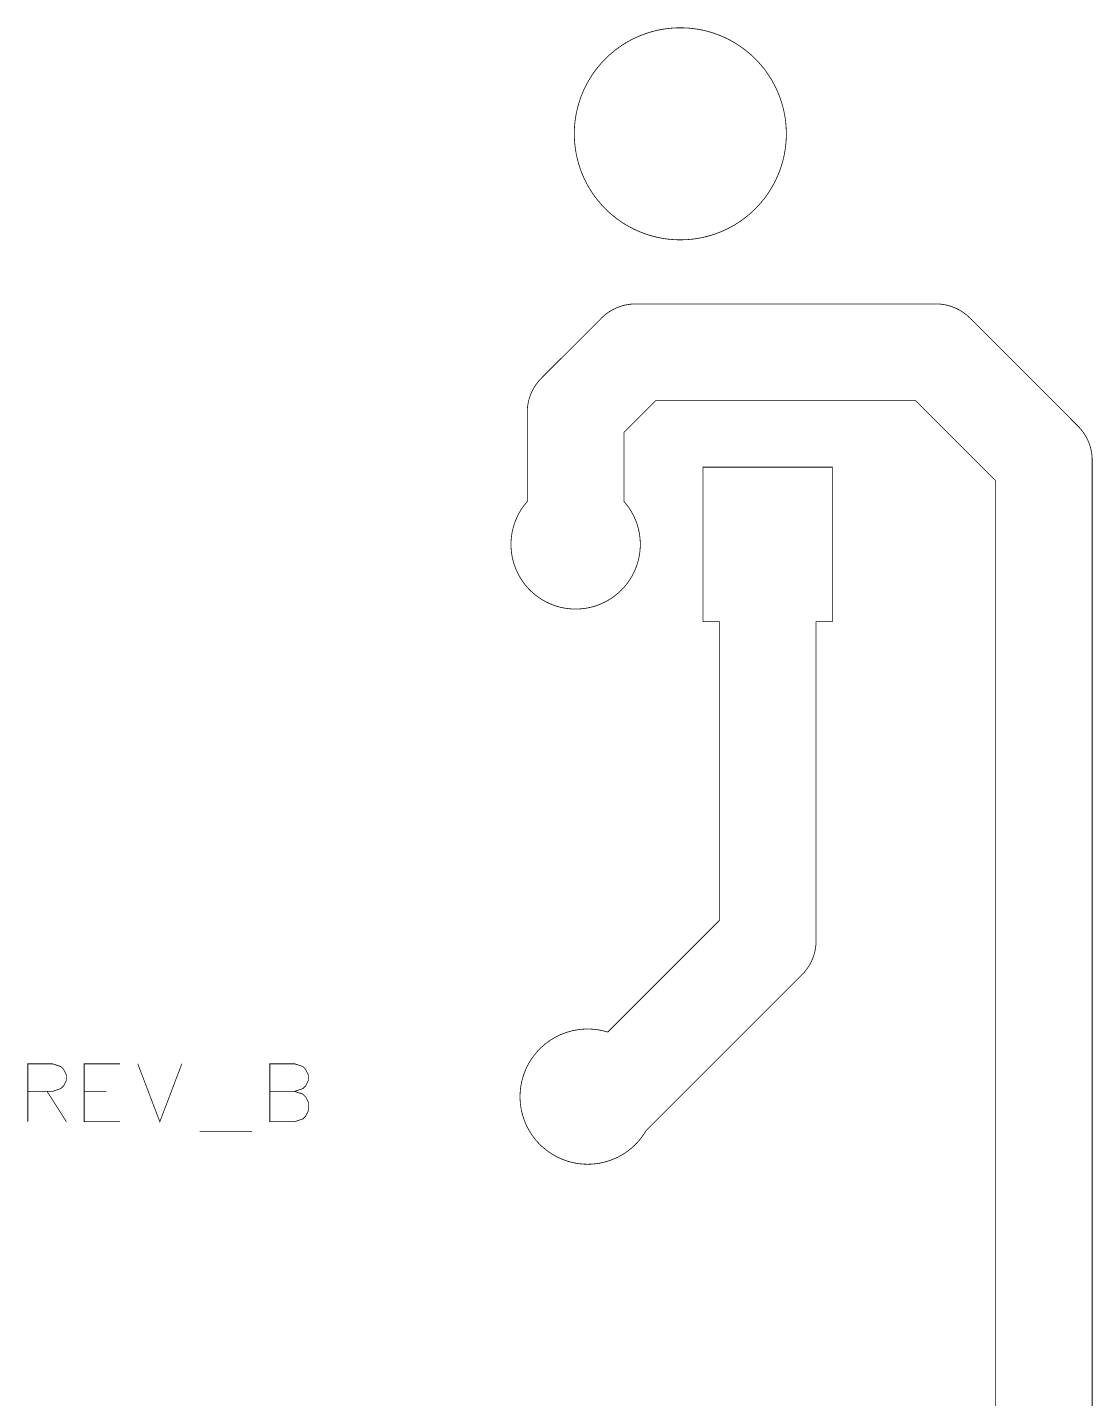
# Model space of a CAD drawing. Extents: x 0.1 to 55.3, y 1.4 to 42.4.
# Drawn here: x 0.05 to 14.14, y 24.26 to 42.4 of the extents above; entities that cross this region are included whole.
import ezdxf

# ---------------------------------------------------------------- set-up
doc = ezdxf.new("R2010")
doc.units = 0
doc.layers.add('Edge_Top', color=20, linetype='CONTINUOUS')

msp = doc.modelspace()

# ---------------------------------------------------------------- linework, layer by layer
at = {"layer": 'Edge_Top', "linetype": 'CONTINUOUS', "const_width": 0.01}
for points in [[(10.09, 40.9825), (10.089, 40.9359), (10.0865, 40.8893), (10.0824, 40.8428), (10.0767, 40.7965), (10.0695, 40.7504), (10.0608, 40.7045), (10.0506, 40.659), (10.0388, 40.6138), (10.0256, 40.5691), (10.0109, 40.5248), (9.9947, 40.481), (9.9771, 40.4378), (9.958, 40.3952), (9.9375, 40.3533), (9.9157, 40.3121), (9.8925, 40.2716), (9.8679, 40.2319), (9.8421, 40.1931), (9.8149, 40.1551), (9.7865, 40.1181), (9.7569, 40.082), (9.7262, 40.0469), (9.6942, 40.0129), (9.6612, 39.9799), (9.627, 39.9481), (9.5919, 39.9174), (9.5557, 39.888), (9.5186, 39.8597), (9.4805, 39.8327), (9.4416, 39.8069), (9.4018, 39.7825), (9.3613, 39.7594), (9.32, 39.7377), (9.278, 39.7174), (9.2353, 39.6984), (9.1921, 39.6809), (9.1483, 39.6649), (9.1039, 39.6503), (9.0591, 39.6372), (9.0139, 39.6256), (8.9684, 39.6155), (8.9225, 39.6069), (8.8764, 39.5999), (8.83, 39.5944), (8.7835, 39.5905), (8.7369, 39.5881), (8.6903, 39.5872), (8.6436, 39.5879), (8.597, 39.5902), (8.5505, 39.594), (8.5042, 39.5993), (8.458, 39.6062), (8.4121, 39.6146), (8.3665, 39.6246), (8.3213, 39.636), (8.2764, 39.649), (8.2321, 39.6634), (8.1882, 39.6793), (8.1449, 39.6967), (8.1022, 39.7155), (8.0601, 39.7357), (8.0187, 39.7573), (7.9781, 39.7802), (7.9383, 39.8045), (7.8993, 39.8301), (7.8611, 39.857), (7.8239, 39.8852), (7.7876, 39.9145), (7.7524, 39.9451), (7.7181, 39.9768), (7.685, 40.0097), (7.6529, 40.0436), (7.6221, 40.0785), (7.5923, 40.1145), (7.5638, 40.1515), (7.5366, 40.1894), (7.5106, 40.2281), (7.4859, 40.2677), (7.4626, 40.3081), (7.4406, 40.3493), (7.42, 40.3912), (7.4008, 40.4337), (7.383, 40.4768), (7.3667, 40.5206), (7.3518, 40.5648), (7.3384, 40.6095), (7.3265, 40.6546), (7.3162, 40.7001), (7.3073, 40.7459), (7.3, 40.792), (7.2942, 40.8383), (7.2899, 40.8848), (7.2872, 40.9314), (7.2861, 40.978), (7.2865, 41.0247), (7.2884, 41.0713), (7.2919, 41.1178), (7.297, 41.1642), (7.3036, 41.2104), (7.3117, 41.2564), (7.3214, 41.302), (7.3325, 41.3473), (7.3452, 41.3923), (7.3594, 41.4367), (7.375, 41.4807), (7.3921, 41.5241), (7.4106, 41.5669), (7.4305, 41.6091), (7.4519, 41.6506), (7.4746, 41.6914), (7.4986, 41.7314), (7.524, 41.7706), (7.5506, 41.8089), (7.5785, 41.8463), (7.6077, 41.8827), (7.638, 41.9182), (7.6695, 41.9526), (7.7021, 41.986), (7.7358, 42.0182), (7.7706, 42.0494), (7.8064, 42.0793), (7.8432, 42.108), (7.8809, 42.1355), (7.9195, 42.1618), (7.9589, 42.1867), (7.9992, 42.2103), (8.0402, 42.2325), (8.0819, 42.2534), (8.1243, 42.2729), (8.1674, 42.2909), (8.211, 42.3075), (8.2551, 42.3227), (8.2997, 42.3364), (8.3448, 42.3485), (8.3902, 42.3592), (8.436, 42.3684), (8.482, 42.376), (8.5283, 42.3821), (8.5747, 42.3866), (8.6213, 42.3896), (8.6679, 42.3911), (8.7146, 42.3909), (8.7612, 42.3893), (8.8078, 42.3861), (8.8542, 42.3813), (8.9004, 42.375), (8.9464, 42.3672), (8.9922, 42.3578), (9.0375, 42.3469), (9.0825, 42.3346), (9.1271, 42.3207), (9.1712, 42.3053), (9.2147, 42.2885), (9.2576, 42.2703), (9.3, 42.2506), (9.3416, 42.2295), (9.3825, 42.2071), (9.4227, 42.1833), (9.462, 42.1582), (9.5005, 42.1318), (9.538, 42.1041), (9.5747, 42.0752), (9.6103, 42.0451), (9.645, 42.0138), (9.6785, 41.9814), (9.711, 41.9479), (9.7423, 41.9133), (9.7725, 41.8777), (9.8015, 41.8412), (9.8292, 41.8036), (9.8557, 41.7652), (9.8809, 41.7259), (9.9047, 41.6858), (9.9272, 41.6449), (9.9484, 41.6033), (9.9681, 41.561), (9.9864, 41.5181), (10.0033, 41.4746), (10.0187, 41.4306), (10.0327, 41.3861), (10.0452, 41.3411), (10.0561, 41.2957), (10.0656, 41.25), (10.0735, 41.204), (10.0799, 41.1578), (10.0847, 41.1114), (10.088, 41.0649), (10.0897, 41.0182), (10.09, 40.9825)], [(10.09, 40.9825), (10.089, 40.9359), (10.0865, 40.8893), (10.0824, 40.8428), (10.0767, 40.7965), (10.0695, 40.7504), (10.0608, 40.7045), (10.0506, 40.659), (10.0388, 40.6138), (10.0256, 40.5691), (10.0109, 40.5248), (9.9947, 40.481), (9.9771, 40.4378), (9.958, 40.3952), (9.9375, 40.3533), (9.9157, 40.3121), (9.8925, 40.2716), (9.8679, 40.2319), (9.8421, 40.1931), (9.8149, 40.1551), (9.7865, 40.1181), (9.7569, 40.082), (9.7262, 40.0469), (9.6942, 40.0129), (9.6612, 39.9799), (9.627, 39.9481), (9.5919, 39.9174), (9.5557, 39.888), (9.5186, 39.8597), (9.4805, 39.8327), (9.4416, 39.8069), (9.4018, 39.7825), (9.3613, 39.7594), (9.32, 39.7377), (9.278, 39.7174), (9.2353, 39.6984), (9.1921, 39.6809), (9.1483, 39.6649), (9.1039, 39.6503), (9.0591, 39.6372), (9.0139, 39.6256), (8.9684, 39.6155), (8.9225, 39.6069), (8.8764, 39.5999), (8.83, 39.5944), (8.7835, 39.5905), (8.7369, 39.5881), (8.6903, 39.5872), (8.6436, 39.5879), (8.597, 39.5902), (8.5505, 39.594), (8.5042, 39.5993), (8.458, 39.6062), (8.4121, 39.6146), (8.3665, 39.6246), (8.3213, 39.636), (8.2764, 39.649), (8.2321, 39.6634), (8.1882, 39.6793), (8.1449, 39.6967), (8.1022, 39.7155), (8.0601, 39.7357), (8.0187, 39.7573), (7.9781, 39.7802), (7.9383, 39.8045), (7.8993, 39.8301), (7.8611, 39.857), (7.8239, 39.8852), (7.7876, 39.9145), (7.7524, 39.9451), (7.7181, 39.9768), (7.685, 40.0097), (7.6529, 40.0436), (7.6221, 40.0785), (7.5923, 40.1145), (7.5638, 40.1515), (7.5366, 40.1894), (7.5106, 40.2281), (7.4859, 40.2677), (7.4626, 40.3081), (7.4406, 40.3493), (7.42, 40.3912), (7.4008, 40.4337), (7.383, 40.4768), (7.3667, 40.5206), (7.3518, 40.5648), (7.3384, 40.6095), (7.3265, 40.6546), (7.3162, 40.7001), (7.3073, 40.7459), (7.3, 40.792), (7.2942, 40.8383), (7.2899, 40.8848), (7.2872, 40.9314), (7.2861, 40.978), (7.2865, 41.0247), (7.2884, 41.0713), (7.2919, 41.1178), (7.297, 41.1642), (7.3036, 41.2104), (7.3117, 41.2564), (7.3214, 41.302), (7.3325, 41.3473), (7.3452, 41.3923), (7.3594, 41.4367), (7.375, 41.4807), (7.3921, 41.5241), (7.4106, 41.5669), (7.4305, 41.6091), (7.4519, 41.6506), (7.4746, 41.6914), (7.4986, 41.7314), (7.524, 41.7706), (7.5506, 41.8089), (7.5785, 41.8463), (7.6077, 41.8827), (7.638, 41.9182), (7.6695, 41.9526), (7.7021, 41.986), (7.7358, 42.0182), (7.7706, 42.0494), (7.8064, 42.0793), (7.8432, 42.108), (7.8809, 42.1355), (7.9195, 42.1618), (7.9589, 42.1867), (7.9992, 42.2103), (8.0402, 42.2325), (8.0819, 42.2534), (8.1243, 42.2729), (8.1674, 42.2909), (8.211, 42.3075), (8.2551, 42.3227), (8.2997, 42.3364), (8.3448, 42.3485), (8.3902, 42.3592), (8.436, 42.3684), (8.482, 42.376), (8.5283, 42.3821), (8.5747, 42.3866), (8.6213, 42.3896), (8.6679, 42.3911), (8.7146, 42.3909), (8.7612, 42.3893), (8.8078, 42.3861), (8.8542, 42.3813), (8.9004, 42.375), (8.9464, 42.3672), (8.9922, 42.3578), (9.0375, 42.3469), (9.0825, 42.3346), (9.1271, 42.3207), (9.1712, 42.3053), (9.2147, 42.2885), (9.2576, 42.2703), (9.3, 42.2506), (9.3416, 42.2295), (9.3825, 42.2071), (9.4227, 42.1833), (9.462, 42.1582), (9.5005, 42.1318), (9.538, 42.1041), (9.5747, 42.0752), (9.6103, 42.0451), (9.645, 42.0138), (9.6785, 41.9814), (9.711, 41.9479), (9.7423, 41.9133), (9.7725, 41.8777), (9.8015, 41.8412), (9.8292, 41.8036), (9.8557, 41.7652), (9.8809, 41.7259), (9.9047, 41.6858), (9.9272, 41.6449), (9.9484, 41.6033), (9.9681, 41.561), (9.9864, 41.5181), (10.0033, 41.4746), (10.0187, 41.4306), (10.0327, 41.3861), (10.0452, 41.3411), (10.0561, 41.2957), (10.0656, 41.25), (10.0735, 41.204), (10.0799, 41.1578), (10.0847, 41.1114), (10.088, 41.0649), (10.0897, 41.0182), (10.09, 40.9825)], [(12.8549, 17.7291), (12.8549, 36.4064), (12.8444, 36.4166), (11.8007, 37.4604), (11.7995, 37.46), (8.3622, 37.46), (8.352, 37.4494), (7.9435, 37.0409), (7.9437, 37.0263), (7.9437, 36.1269), (7.966, 36.1007), (7.9866, 36.0745), (8.0061, 36.0475), (8.0246, 36.0197), (8.042, 35.9913), (8.0582, 35.9622), (8.0733, 35.9325), (8.0872, 35.9022), (8.1, 35.8714), (8.1115, 35.8401), (8.1218, 35.8084), (8.1309, 35.7763), (8.1387, 35.7439), (8.1452, 35.7113), (8.1505, 35.6783), (8.1545, 35.6452), (8.1571, 35.612), (8.1585, 35.5787), (8.1586, 35.5466), (8.1575, 35.5133), (8.155, 35.4801), (8.1512, 35.4469), (8.1462, 35.414), (8.1399, 35.3813), (8.1323, 35.3488), (8.1234, 35.3167), (8.1133, 35.2849), (8.102, 35.2536), (8.0894, 35.2227), (8.0757, 35.1923), (8.0608, 35.1625), (8.0447, 35.1333), (8.0275, 35.1048), (8.0092, 35.0769), (7.9898, 35.0498), (7.9694, 35.0234), (7.948, 34.9979), (7.9256, 34.9732), (7.9023, 34.9494), (7.878, 34.9265), (7.8529, 34.9046), (7.8269, 34.8837), (7.8002, 34.8638), (7.7727, 34.845), (7.7445, 34.8273), (7.7156, 34.8107), (7.6861, 34.7952), (7.656, 34.7809), (7.6253, 34.7677), (7.5942, 34.7558), (7.5626, 34.7451), (7.5307, 34.7356), (7.4984, 34.7274), (7.4658, 34.7204), (7.4329, 34.7148), (7.3999, 34.7104), (7.3667, 34.7073), (7.3334, 34.7054), (7.3001, 34.7049), (7.2668, 34.7057), (7.2335, 34.7078), (7.2004, 34.7112), (7.1673, 34.7159), (7.1346, 34.7218), (7.102, 34.7291), (7.0698, 34.7376), (7.0379, 34.7473), (7.0064, 34.7583), (6.9754, 34.7705), (6.9449, 34.7839), (6.9149, 34.7985), (6.8855, 34.8142), (6.8568, 34.8311), (6.8287, 34.849), (6.8014, 34.8681), (6.7748, 34.8882), (6.749, 34.9093), (6.7241, 34.9314), (6.7, 34.9545), (6.6769, 34.9785), (6.6547, 35.0034), (6.6335, 35.0291), (6.6133, 35.0556), (6.5942, 35.0829), (6.5761, 35.1109), (6.5592, 35.1396), (6.5434, 35.169), (6.5287, 35.1989), (6.5152, 35.2294), (6.5029, 35.2604), (6.4919, 35.2918), (6.482, 35.3237), (6.4734, 35.3559), (6.4661, 35.3884), (6.4601, 35.4212), (6.4553, 35.4541), (6.4518, 35.4873), (6.4496, 35.5206), (6.4488, 35.5539), (6.4492, 35.5872), (6.4509, 35.6205), (6.4539, 35.6537), (6.4582, 35.6867), (6.4638, 35.7196), (6.4706, 35.7522), (6.4788, 35.7845), (6.4881, 35.8165), (6.4988, 35.8481), (6.5106, 35.8793), (6.5237, 35.9099), (6.5379, 35.9401), (6.5533, 35.9696), (6.5698, 35.9986), (6.5875, 36.0269), (6.6062, 36.0544), (6.626, 36.0812), (6.6469, 36.1072), (6.6641, 36.1273), (6.6637, 36.1466), (6.664, 37.3263), (6.6654, 37.3529), (6.6679, 37.3794), (6.6715, 37.4059), (6.6762, 37.4321), (6.682, 37.4581), (6.6889, 37.4839), (6.6968, 37.5094), (6.7058, 37.5345), (6.7158, 37.5592), (6.7269, 37.5834), (6.7389, 37.6072), (6.7519, 37.6305), (6.7659, 37.6532), (6.7808, 37.6753), (6.7967, 37.6968), (6.8134, 37.7175), (6.8309, 37.7376), (6.8493, 37.7569), (6.8659, 37.773), (6.8653, 37.773), (7.6592, 38.5664), (7.6791, 38.5843), (7.6996, 38.6013), (7.7208, 38.6174), (7.7427, 38.6327), (7.7652, 38.647), (7.7883, 38.6603), (7.8119, 38.6727), (7.836, 38.6841), (7.8606, 38.6945), (7.8855, 38.7039), (7.9109, 38.7122), (7.9365, 38.7194), (7.9625, 38.7256), (7.9886, 38.7307), (8.015, 38.7346), (8.0415, 38.7375), (8.0681, 38.7393), (8.0948, 38.74), (8.1179, 38.7396), (8.1174, 38.74), (12.0862, 38.7397), (12.1128, 38.7383), (12.1393, 38.7358), (12.1658, 38.7322), (12.192, 38.7275), (12.218, 38.7217), (12.2438, 38.7148), (12.2693, 38.7069), (12.2944, 38.6979), (12.3191, 38.6879), (12.3433, 38.6768), (12.3671, 38.6648), (12.3904, 38.6518), (12.4131, 38.6378), (12.4352, 38.6229), (12.4567, 38.607), (12.4774, 38.5903), (12.4975, 38.5728), (12.5168, 38.5544), (12.5329, 38.5378), (12.5329, 38.5384), (13.9614, 37.1094), (13.9792, 37.0896), (13.9963, 37.069), (14.0124, 37.0478), (14.0276, 37.0259), (14.0419, 37.0034), (14.0553, 36.9804), (14.0677, 36.9567), (14.0791, 36.9326), (14.0895, 36.9081), (14.0988, 36.8831), (14.1071, 36.8578), (14.1144, 36.8321), (14.1205, 36.8062), (14.1256, 36.78), (14.1296, 36.7536), (14.1325, 36.7271), (14.1343, 36.7005), (14.1349, 36.6739), (14.1346, 36.6507), (14.1349, 36.6512), (14.1346, 17.4425)], [(7.6305, 38.5377), (7.6487, 38.5563), (7.6681, 38.5746), (7.6882, 38.5921), (7.7091, 38.6087), (7.7306, 38.6244), (7.7528, 38.6392), (7.7755, 38.6531), (7.7989, 38.6661), (7.8227, 38.678), (7.847, 38.6889), (7.8718, 38.6989), (7.8969, 38.7077), (7.9224, 38.7156), (7.9482, 38.7223), (7.9743, 38.728), (8.0005, 38.7326), (8.027, 38.7361), (8.0535, 38.7385), (8.0801, 38.7397), (8.1174, 38.74)], [(12.0455, 38.7396), (12.0715, 38.7399), (12.0982, 38.7392), (12.1248, 38.7373), (12.1513, 38.7343), (12.1776, 38.7302), (12.2038, 38.725), (12.2297, 38.7187), (12.2553, 38.7114), (12.2806, 38.703), (12.3056, 38.6935), (12.3301, 38.683), (12.3541, 38.6715), (12.3777, 38.659), (12.4007, 38.6456), (12.4232, 38.6312), (12.445, 38.6158), (12.4661, 38.5996), (12.4866, 38.5825), (12.5063, 38.5646), (12.5329, 38.5384)], [(6.6641, 37.2856), (6.6638, 37.3116), (6.6645, 37.3383), (6.6664, 37.3649), (6.6694, 37.3914), (6.6735, 37.4177), (6.6787, 37.4439), (6.685, 37.4698), (6.6923, 37.4954), (6.7007, 37.5207), (6.7102, 37.5457), (6.7207, 37.5702), (6.7322, 37.5942), (6.7447, 37.6178), (6.7581, 37.6408), (6.7725, 37.6633), (6.7879, 37.6851), (6.8041, 37.7062), (6.8212, 37.7267), (6.8391, 37.7464), (6.8653, 37.773)], [(13.9326, 37.1381), (13.9513, 37.1199), (13.9696, 37.1005), (13.987, 37.0804), (14.0036, 37.0595), (14.0194, 37.038), (14.0342, 37.0159), (14.0481, 36.9931), (14.061, 36.9698), (14.073, 36.9459), (14.0839, 36.9216), (14.0938, 36.8969), (14.1027, 36.8717), (14.1105, 36.8462), (14.1173, 36.8204), (14.123, 36.7944), (14.1276, 36.7681), (14.131, 36.7417), (14.1334, 36.7151), (14.1347, 36.6885), (14.1349, 36.6512)], [(8.9954, 36.5809), (10.6987, 36.5809), (10.6987, 34.5389), (10.4835, 34.5389), (10.4837, 34.4999), (10.4834, 30.3012), (10.482, 30.2746), (10.4795, 30.2481), (10.4759, 30.2216), (10.4712, 30.1954), (10.4655, 30.1694), (10.4586, 30.1436), (10.4507, 30.1181), (10.4417, 30.093), (10.4316, 30.0683), (10.4206, 30.0441), (10.4086, 30.0203), (10.3955, 29.997), (10.3815, 29.9743), (10.3666, 29.9522), (10.3508, 29.9307), (10.3341, 29.91), (10.3165, 29.8899), (10.2982, 29.8706), (10.2816, 29.8545), (10.2821, 29.8545), (8.235, 27.8074), (8.2167, 27.7775), (8.1983, 27.7497), (8.1788, 27.7226), (8.1584, 27.6963), (8.137, 27.6707), (8.1147, 27.646), (8.0914, 27.6221), (8.0673, 27.5991), (8.0423, 27.577), (8.0166, 27.5559), (7.99, 27.5357), (7.9628, 27.5165), (7.9348, 27.4984), (7.9062, 27.4813), (7.8769, 27.4653), (7.8471, 27.4504), (7.8168, 27.4366), (7.7859, 27.424), (7.7546, 27.4125), (7.7229, 27.4022), (7.6909, 27.3931), (7.6585, 27.3852), (7.6258, 27.3785), (7.593, 27.373), (7.5599, 27.3688), (7.5267, 27.3657), (7.4934, 27.364), (7.4601, 27.3634), (7.4268, 27.3641), (7.3935, 27.3661), (7.3603, 27.3693), (7.3273, 27.3737), (7.2944, 27.3794), (7.2618, 27.3862), (7.2295, 27.3943), (7.1975, 27.4036), (7.1658, 27.4141), (7.1346, 27.4257), (7.1038, 27.4385), (7.0735, 27.4525), (7.0438, 27.4675), (7.0146, 27.4837), (6.9861, 27.5009), (6.9582, 27.5192), (6.9311, 27.5385), (6.9046, 27.5588), (6.879, 27.5801), (6.8541, 27.6023), (6.8302, 27.6254), (6.807, 27.6495), (6.7848, 27.6743), (6.7636, 27.7), (6.7433, 27.7264), (6.724, 27.7536), (6.7057, 27.7815), (6.6885, 27.81), (6.6723, 27.8392), (6.6573, 27.8689), (6.6434, 27.8992), (6.6306, 27.93), (6.619, 27.9612), (6.6085, 27.9929), (6.5992, 28.0249), (6.5912, 28.0572), (6.5843, 28.0898), (6.5787, 28.1227), (6.5743, 28.1557), (6.5711, 28.1889), (6.5692, 28.2222), (6.5685, 28.2555), (6.569, 28.2888), (6.5708, 28.3221), (6.5738, 28.3553), (6.5781, 28.3884), (6.5836, 28.4213), (6.5903, 28.4539), (6.5983, 28.4863), (6.6074, 28.5183), (6.6177, 28.55), (6.6292, 28.5813), (6.6418, 28.6121), (6.6556, 28.6425), (6.6706, 28.6723), (6.6866, 28.7015), (6.7037, 28.7301), (6.7218, 28.7581), (6.741, 28.7854), (6.7612, 28.8119), (6.7823, 28.8376), (6.8044, 28.8626), (6.8274, 28.8867), (6.8513, 28.9099), (6.8761, 28.9323), (6.9017, 28.9537), (6.928, 28.9741), (6.9551, 28.9935), (6.9829, 29.0119), (7.0113, 29.0293), (7.0404, 29.0455), (7.0701, 29.0607), (7.1003, 29.0748), (7.131, 29.0877), (7.1622, 29.0995), (7.1938, 29.1101), (7.2258, 29.1195), (7.2581, 29.1278), (7.2907, 29.1348), (7.3235, 29.1406), (7.3565, 29.1451), (7.3897, 29.1485), (7.4229, 29.1506), (7.4563, 29.1514), (7.4896, 29.151), (7.5229, 29.1494), (7.5561, 29.1465), (7.5892, 29.1424), (7.6221, 29.1371), (7.6547, 29.1305), (7.6872, 29.1227), (7.7193, 29.1138), (7.7286, 29.1109), (7.7516, 29.1342), (9.204, 30.5866), (9.2037, 30.5946), (9.2037, 34.5389), (8.9887, 34.5389), (8.9887, 36.5809), (8.9954, 36.5809)], [(10.4834, 30.3419), (10.4837, 30.3159), (10.4829, 30.2892), (10.481, 30.2626), (10.478, 30.2361), (10.474, 30.2098), (10.4688, 30.1836), (10.4625, 30.1577), (10.4551, 30.1321), (10.4467, 30.1068), (10.4373, 30.0818), (10.4268, 30.0573), (10.4153, 30.0333), (10.4028, 30.0097), (10.3893, 29.9867), (10.3749, 29.9642), (10.3596, 29.9424), (10.3434, 29.9213), (10.3263, 29.9008), (10.3083, 29.8811), (10.2821, 29.8545)], [(0.0588, 28.3265), (0.3865, 28.3265), (0.496, 28.3636), (0.533, 28.3998), (0.5693, 28.4722), (0.5693, 28.5455), (0.533, 28.6179), (0.496, 28.655), (0.3865, 28.6912), (0.0588, 28.6912), (0.0588, 27.9256)], [(1.2779, 28.6912), (0.8046, 28.6912), (0.8046, 27.9256), (1.2779, 27.9256)], [(1.5132, 28.6912), (1.8047, 27.9256), (2.0961, 28.6912)], [(3.2591, 28.6912), (3.2591, 27.9256), (3.5876, 27.9256), (3.6971, 27.9626), (3.7333, 27.9988), (3.7695, 28.0713), (3.7695, 28.1808), (3.7333, 28.2541), (3.6971, 28.2903), (3.5876, 28.3265), (3.6971, 28.3636), (3.7333, 28.3998), (3.7695, 28.4722), (3.7695, 28.5455), (3.7333, 28.6179), (3.6971, 28.655), (3.5876, 28.6912), (3.2591, 28.6912)], [(0.314, 28.3265), (0.5693, 27.9256)], [(0.8046, 28.3265), (1.096, 28.3265)], [(3.2591, 28.3265), (3.5876, 28.3265)], [(2.3314, 27.7992), (3.0238, 27.7992)]]:
    msp.add_lwpolyline(points, dxfattribs=at)

doc.saveas('drawing.dxf')
